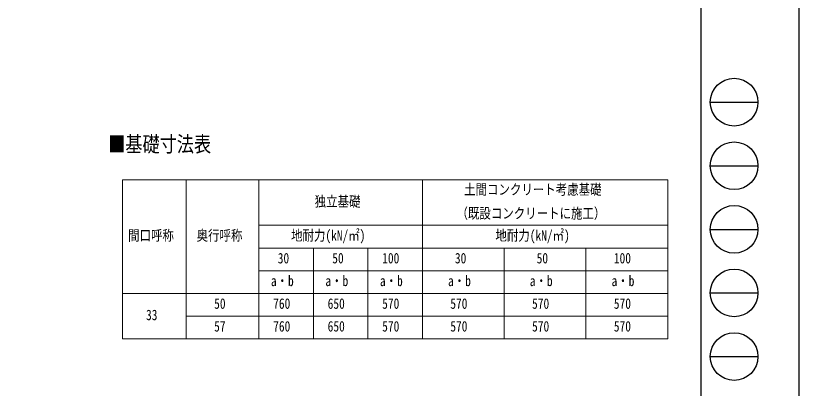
# Model space of a CAD drawing. Units: millimetres, scale not verified. Extents: x -14718 to 14718, y -10395 to 10395.
# Drawn here: x 6091 to 14718, y -5425 to -1323 of the extents above; entities that cross this region are included whole.
import ezdxf
from ezdxf.enums import TextEntityAlignment as Align

# ---------------------------------------------------------------- set-up
doc = ezdxf.new("R2010")
doc.units = ezdxf.units.MM
doc.header["$LTSCALE"] = 40
doc.layers.add('0-1_TABLE1', color=7, linetype='Continuous', lineweight=18)
doc.layers.add('0-2_USER1', color=92, linetype='Continuous')
doc.layers.add('0-7_YKK_ZWAK', color=134, linetype='Continuous')
doc.styles.add('ＭＳ ゴシック', font='')
doc.styles.get('ＭＳ ゴシック').set_extended_font_data('MS Gothic')

msp = doc.modelspace()

# ---------------------------------------------------------------- linework, layer by layer
at = {"layer": '0-1_TABLE1'}
for p, q in [((7268.4, -3130.63), (13268.4, -3130.63)), ((7268.4, -3130.63), (7268.4, -4880.63)), ((7968.4, -3130.63), (7968.4, -4880.63)), ((8768.4, -3630.63), (13268.4, -3630.63)), ((8768.4, -3880.63), (13268.4, -3880.63)), ((9368.4, -3880.63), (9368.4, -4880.63)), ((9968.4, -3880.63), (9968.4, -4880.63)), ((11468.4, -3880.63), (11468.4, -4880.63)), ((12368.4, -3880.63), (12368.4, -4880.63)), ((8768.4, -4130.63), (13268.4, -4130.63))]:
    msp.add_line(p, q, dxfattribs=at)
for points in [[(8768.4, -3130.63), (8768.4, -3630.63), (8768.4, -4880.63)], [(10568.4, -3130.63), (10568.4, -3630.63), (10568.4, -3880.63), (10568.4, -4130.63), (10568.4, -4880.63)], [(13268.4, -3130.63), (13268.4, -3880.63), (13268.4, -4130.63), (13268.4, -4880.63)], [(7268.4, -4380.63), (7968.4, -4380.63), (8768.4, -4380.63), (9968.4, -4380.63), (10568.4, -4380.63), (13268.4, -4380.63)], [(7968.4, -4630.63), (8768.4, -4630.63), (13268.4, -4630.63)], [(7268.4, -4880.63), (8768.4, -4880.63), (13268.4, -4880.63)]]:
    msp.add_lwpolyline(points, dxfattribs=at)
at = {"layer": '0-7_YKK_ZWAK'}
for p, q in [((13632.57, 9712.5), (13632.57, -8837.5)), ((13737.57, -2275), (14262.57, -2275)), ((13737.57, -2975), (14262.57, -2975)), ((13737.57, -3675), (14262.57, -3675)), ((13737.57, -4375), (14262.57, -4375)), ((13737.57, -5075), (14262.57, -5075))]:
    msp.add_line(p, q, dxfattribs=at)
msp.add_lwpolyline([(-14717.5, -10395), (14717.5, -10395), (14717.5, 10395), (-14717.5, 10395)], close=True, dxfattribs=at)
for centre in [(14000.07, -2275), (14000.07, -2975), (14000.07, -3675), (14000.07, -4375), (14000.07, -5075)]:
    msp.add_circle(centre, 262.5, dxfattribs=at)

# ---------------------------------------------------------------- texts
at = {"layer": '0-1_TABLE1', "style": 'ＭＳ ゴシック', "width": 0.8}
for s, p in [('土間コンクリート考慮基礎', (11028, -3328.13)), ('独立基礎', (9382.8, -3459.38)), ('（既設コンクリートに施工）', (10944, -3590.63)), ('間口呼称', (7328.6, -3834.38)), ('奥行呼称', (8082.8, -3834.38)), ('地耐力(kN/㎡)', (9122.4, -3834.38)), ('地耐力(kN/㎡)', (11372.4, -3834.38)), ('30', (8976, -4084.38)), ('50', (9576, -4084.38)), ('100', (10125.6, -4084.38)), ('30', (10926, -4084.38)), ('50', (11826, -4084.38)), ('100', (12675.6, -4084.38)), ('a・b', (8900.4, -4334.38)), ('a・b', (9500.4, -4334.38)), ('a・b', (10100.4, -4334.38)), ('a・b', (10850.4, -4334.38)), ('a・b', (11750.4, -4334.38)), ('a・b', (12650.4, -4334.38)), ('50', (8276, -4584.38)), ('760', (8925.6, -4584.38)), ('650', (9525.6, -4584.38)), ('570', (10125.6, -4584.38)), ('570', (10875.6, -4584.38)), ('570', (11775.6, -4584.38)), ('570', (12675.6, -4584.38)), ('33', (7526, -4709.38)), ('57', (8276, -4834.38)), ('760', (8925.6, -4834.38)), ('650', (9525.6, -4834.38)), ('570', (10125.6, -4834.38)), ('570', (10875.6, -4834.38)), ('570', (11775.6, -4834.38)), ('570', (12675.6, -4834.38))]:
    msp.add_text(s, height=115.5, dxfattribs=at).set_placement(p, align=Align.BOTTOM_LEFT)
at = {"layer": '0-2_USER1', "style": 'ＭＳ ゴシック', "width": 0.8}
msp.add_text('■基礎寸法表', height=173, dxfattribs=at).set_placement((7109.92, -2874.45), align=Align.BOTTOM_LEFT)

doc.saveas('drawing.dxf')
